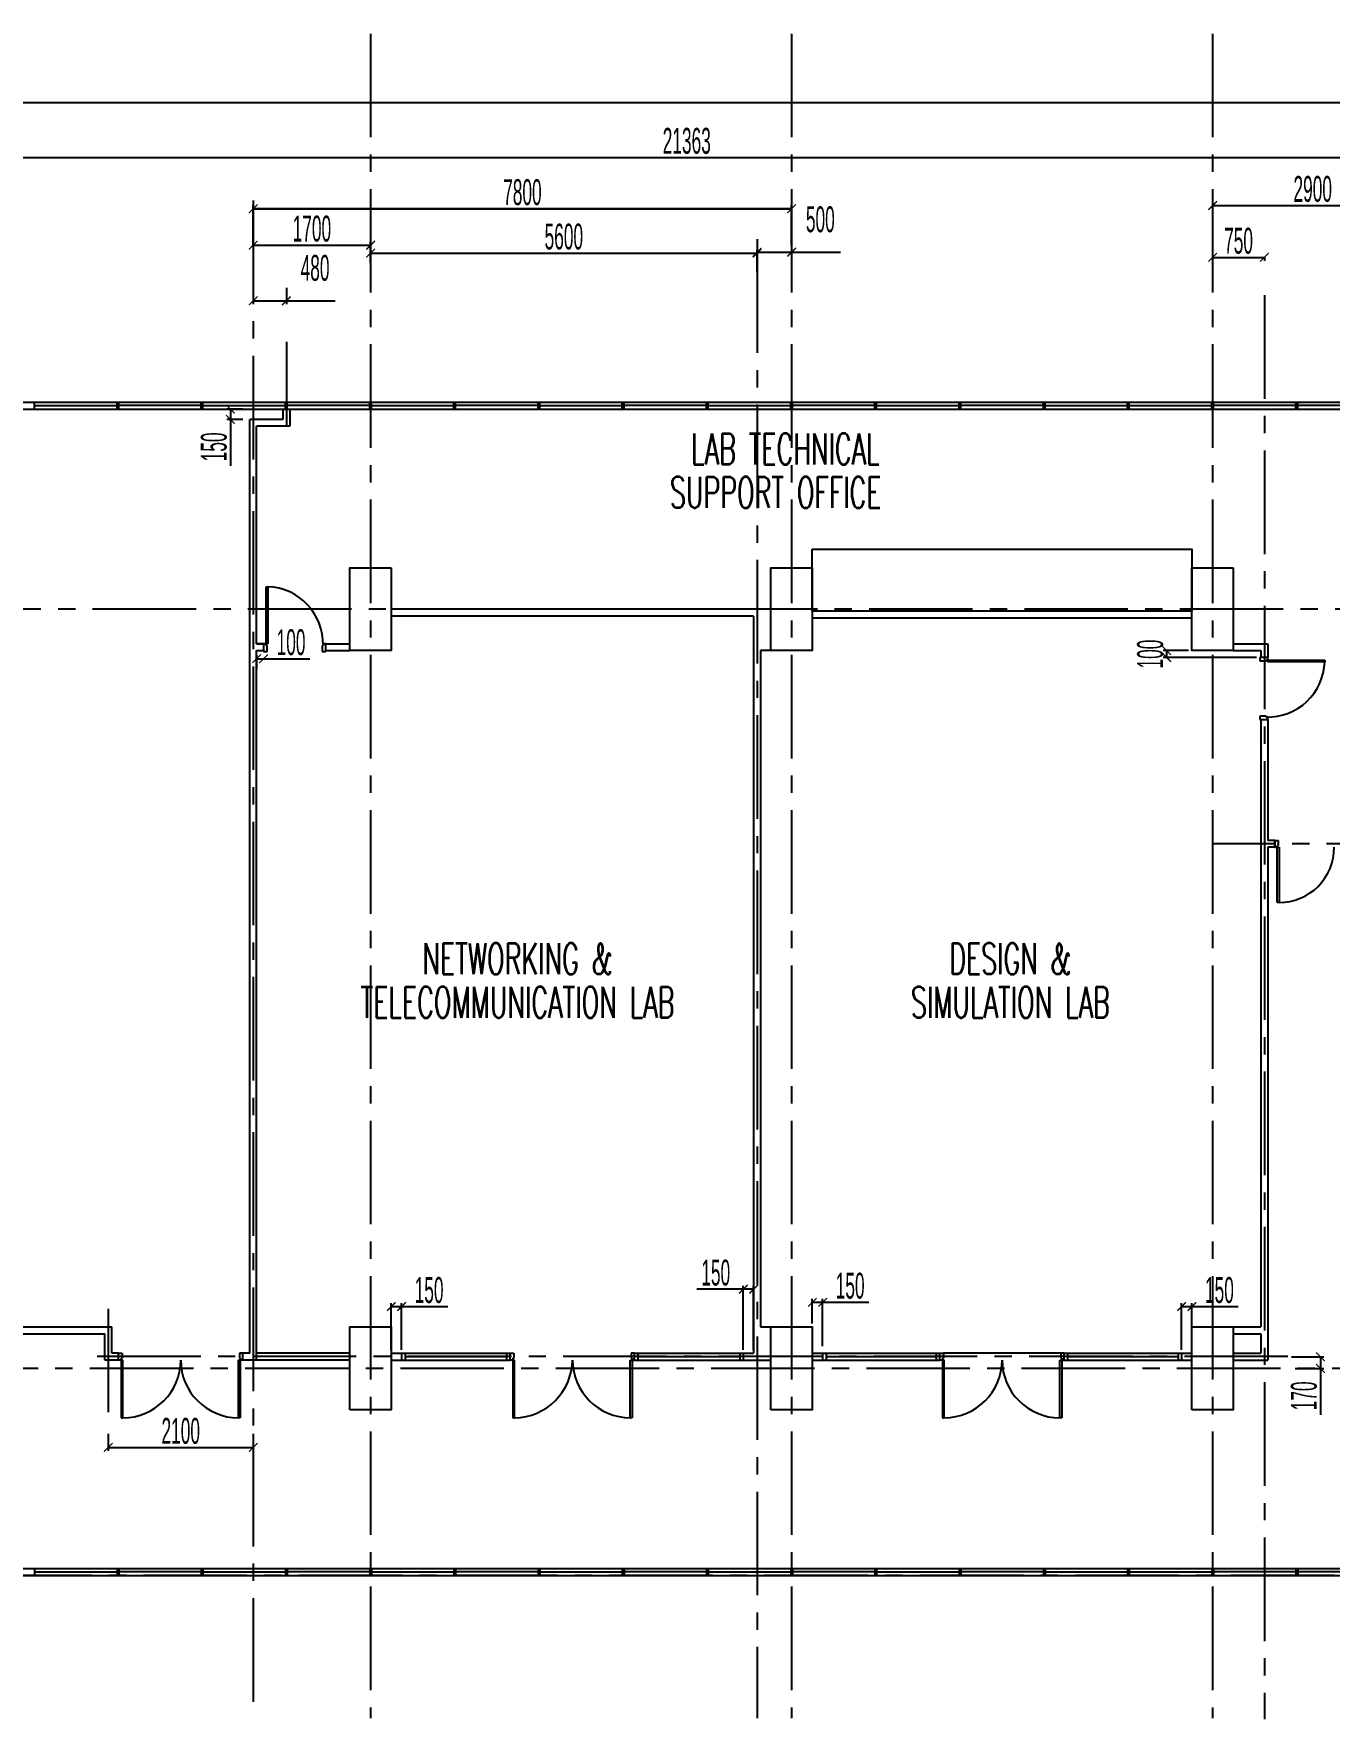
# Model space of a CAD drawing. Extents: x 41709 to 134796, y -159479 to -132526.
# Drawn here: x 104707 to 123477, y -156948 to -132526 of the extents above; entities that cross this region are included whole.
import ezdxf
from ezdxf.enums import TextEntityAlignment as Align

# ---------------------------------------------------------------- set-up
doc = ezdxf.new("R2010")
doc.units = 0
doc.header["$LTSCALE"] = 1000
doc.header["$MEASUREMENT"] = 0
doc.header["$PDMODE"] = 34
doc.header["$PDSIZE"] = -5
doc.linetypes.add('CENTER2', pattern=[1.125, 0.75, -0.125, 0.125, -0.125])
doc.linetypes.add('PHANTOM', pattern=[2.5, 1.25, -0.25, 0.25, -0.25, 0.25, -0.25])
doc.layers.get('DEFPOINTS').update_dxf_attribs({"linetype": 'CONTINUOUS'})
for name, color, linetype in [('DIM', 9, 'CONTINUOUS'), ('DIM3', 9, 'CONTINUOUS'), ('EX-WALL', 7, 'CONTINUOUS'), ('EX-WIN', 9, 'CONTINUOUS'), ('GRIDLINE', 8, 'PHANTOM'), ('LABEL', 4, 'CONTINUOUS'), ('NEUWALL', 3, 'CONTINUOUS'), ('NEWFURN', 2, 'CONTINUOUS')]:
    doc.layers.add(name, color=color, linetype=linetype)
doc.styles.add('R100', font='ic-romns.shx', dxfattribs={"width": 0.5, "height": 375})
doc.styles.add('ROMANS', font='SIMPLEX.shx')
doc.dimstyles.new('R100', dxfattribs={"dimtxt": 375, "dimasz": 125, "dimexe": 50, "dimexo": 50, "dimgap": 50, "dimtad": 1, "dimdec": 0, "dimzin": 0, "dimdsep": 46, "dimtxsty": 'R100', "dimblk": 'ARCHTICK', "dimcen": 0.09, "dimclrd": 8, "dimclre": 8, "dimclrt": 2, "dimadec": 0, "dimazin": 0, "dimtfac": 0.57971, "dimtdec": 0, "dimtofl": 0, "dimtmove": 0, "dimatfit": 3, "dimldrblk": 'ARCHTICK', "dimfxl": 0, "dimtolj": 1, "dimtzin": 0, "dimarcsym": 0})

# ---------------------------------------------------------------- blocks, each defined once
blk = doc.blocks.new('_ArchTick')
at = {"layer": 'NEUWALL', "color": 0, "const_width": 0.15}
blk.add_lwpolyline([(-0.5, -0.5), (0.5, 0.5)], dxfattribs=at)
blk = doc.blocks.new('*D80')
at = {"layer": 'DEFPOINTS', "color": 0}
for p in [(124787, -133521), (51687, -134770), (124787, -134796)]:
    blk.add_point(p, dxfattribs=at)
at = {"layer": 'DIM', "color": 8, "lineweight": -2}
for p, q in [((51687, -134720), (51687, -133471)), ((51687, -133521), (124787, -133521)), ((124787, -134746), (124787, -133471))]:
    blk.add_line(p, q, dxfattribs=at)
at = {"layer": 'DIM', "color": 8, "lineweight": -2, "xscale": 125, "yscale": 125, "zscale": 125, "rotation": 180}
blk.add_blockref('_ArchTick', (51687, -133521), dxfattribs=at)
at = {"layer": 'DIM', "color": 8, "lineweight": -2, "xscale": 125, "yscale": 125, "zscale": 125}
blk.add_blockref('_ArchTick', (124787, -133521), dxfattribs=at)
at = {"layer": 'DIM', "color": 2, "insert": (88237, -133284), "char_height": 375, "attachment_point": 5, "style": 'R100'}
blk.add_mtext('\\A1;73100', dxfattribs=at)
blk = doc.blocks.new('*D126')
at = {"layer": 'DEFPOINTS', "color": 0}
for p in [(110037, -150968), (109887, -151643), (110037, -151643)]:
    blk.add_point(p, dxfattribs=at)
at = {"layer": 'DIM3', "color": 8, "lineweight": -2}
for p, q in [((109887, -151593), (109887, -150918)), ((110037, -151593), (110037, -150918)), ((109887, -150968), (110037, -150968)), ((110037, -150968), (110708, -150968))]:
    blk.add_line(p, q, dxfattribs=at)
at = {"layer": 'DIM3', "color": 8, "lineweight": -2, "xscale": 125, "yscale": 125, "zscale": 125, "rotation": 180}
blk.add_blockref('_ArchTick', (109887, -150968), dxfattribs=at)
at = {"layer": 'DIM3', "color": 8, "lineweight": -2, "xscale": 125, "yscale": 125, "zscale": 125}
blk.add_blockref('_ArchTick', (110037, -150968), dxfattribs=at)
at = {"layer": 'DIM3', "color": 2, "insert": (110435, -150731), "char_height": 375, "attachment_point": 5, "style": 'R100'}
blk.add_mtext('\\A1;150', dxfattribs=at)
blk = doc.blocks.new('*D129')
at = {"layer": 'DEFPOINTS', "color": 0}
for p in [(107887, -135062), (107887, -135641), (115687, -135641)]:
    blk.add_point(p, dxfattribs=at)
at = {"layer": 'DIM', "color": 8, "lineweight": -2}
for p, q in [((107887, -135591), (107887, -135012)), ((115687, -135591), (115687, -135012)), ((115687, -135062), (107887, -135062))]:
    blk.add_line(p, q, dxfattribs=at)
at = {"layer": 'DIM', "color": 8, "lineweight": -2, "xscale": 125, "yscale": 125, "zscale": 125, "rotation": 180}
blk.add_blockref('_ArchTick', (107887, -135062), dxfattribs=at)
at = {"layer": 'DIM', "color": 8, "lineweight": -2, "xscale": 125, "yscale": 125, "zscale": 125}
blk.add_blockref('_ArchTick', (115687, -135062), dxfattribs=at)
at = {"layer": 'DIM', "color": 2, "insert": (111787, -134824), "char_height": 375, "attachment_point": 5, "style": 'R100'}
blk.add_mtext('\\A1;7800', dxfattribs=at)
blk = doc.blocks.new('*D132')
at = {"layer": 'DEFPOINTS', "color": 0}
for p in [(115187, -135705), (109587, -135898), (115187, -136030)]:
    blk.add_point(p, dxfattribs=at)
at = {"layer": 'DIM', "color": 8, "lineweight": -2}
for p, q in [((109587, -135848), (109587, -135655)), ((109587, -135705), (115187, -135705)), ((115187, -135980), (115187, -135655))]:
    blk.add_line(p, q, dxfattribs=at)
at = {"layer": 'DIM', "color": 8, "lineweight": -2, "xscale": 125, "yscale": 125, "zscale": 125, "rotation": 180}
blk.add_blockref('_ArchTick', (109587, -135705), dxfattribs=at)
at = {"layer": 'DIM', "color": 8, "lineweight": -2, "xscale": 125, "yscale": 125, "zscale": 125}
blk.add_blockref('_ArchTick', (115187, -135705), dxfattribs=at)
at = {"layer": 'DIM', "color": 2, "insert": (112387, -135467), "char_height": 375, "attachment_point": 5, "style": 'R100'}
blk.add_mtext('\\A1;5600', dxfattribs=at)
blk = doc.blocks.new('*D127')
at = {"layer": 'DEFPOINTS', "color": 0}
for p in [(115137, -150716), (114987, -151643), (115137, -151643)]:
    blk.add_point(p, dxfattribs=at)
at = {"layer": 'DIM3', "color": 8, "lineweight": -2}
for p, q in [((114987, -151593), (114987, -150666)), ((115137, -151593), (115137, -150666)), ((114987, -150716), (114315, -150716)), ((115137, -150716), (114987, -150716))]:
    blk.add_line(p, q, dxfattribs=at)
at = {"layer": 'DIM3', "color": 8, "lineweight": -2, "xscale": 125, "yscale": 125, "zscale": 125, "rotation": 180}
blk.add_blockref('_ArchTick', (114987, -150716), dxfattribs=at)
at = {"layer": 'DIM3', "color": 8, "lineweight": -2, "xscale": 125, "yscale": 125, "zscale": 125}
blk.add_blockref('_ArchTick', (115137, -150716), dxfattribs=at)
at = {"layer": 'DIM3', "color": 2, "insert": (114588, -150478), "char_height": 375, "attachment_point": 5, "style": 'R100'}
blk.add_mtext('\\A1;150', dxfattribs=at)
blk = doc.blocks.new('*D135')
at = {"layer": 'DEFPOINTS', "color": 0}
for p in [(121487, -150968), (121337, -151643), (121487, -151643)]:
    blk.add_point(p, dxfattribs=at)
at = {"layer": 'DIM3', "color": 8, "lineweight": -2}
for p, q in [((121337, -151593), (121337, -150918)), ((121487, -151593), (121487, -150918)), ((121337, -150968), (121487, -150968)), ((121487, -150968), (122158, -150968))]:
    blk.add_line(p, q, dxfattribs=at)
at = {"layer": 'DIM3', "color": 8, "lineweight": -2, "xscale": 125, "yscale": 125, "zscale": 125, "rotation": 180}
blk.add_blockref('_ArchTick', (121337, -150968), dxfattribs=at)
at = {"layer": 'DIM3', "color": 8, "lineweight": -2, "xscale": 125, "yscale": 125, "zscale": 125}
blk.add_blockref('_ArchTick', (121487, -150968), dxfattribs=at)
at = {"layer": 'DIM3', "color": 2, "insert": (121885, -150731), "char_height": 375, "attachment_point": 5, "style": 'R100'}
blk.add_mtext('\\A1;150', dxfattribs=at)
blk = doc.blocks.new('*D164')
at = {"layer": 'DEFPOINTS', "color": 0}
for p in [(105787, -152760), (107887, -152760), (107887, -153009)]:
    blk.add_point(p, dxfattribs=at)
at = {"layer": 'NEUWALL', "color": 8, "lineweight": -2}
for p, q in [((105787, -152810), (105787, -153059)), ((107887, -152810), (107887, -153059)), ((105787, -153009), (107887, -153009))]:
    blk.add_line(p, q, dxfattribs=at)
at = {"layer": 'NEUWALL', "color": 8, "lineweight": -2, "xscale": 125, "yscale": 125, "zscale": 125, "rotation": 180}
blk.add_blockref('_ArchTick', (105787, -153009), dxfattribs=at)
at = {"layer": 'NEUWALL', "color": 8, "lineweight": -2, "xscale": 125, "yscale": 125, "zscale": 125}
blk.add_blockref('_ArchTick', (107887, -153009), dxfattribs=at)
at = {"layer": 'NEUWALL', "color": 7, "insert": (106837, -152771), "char_height": 375, "attachment_point": 5, "style": 'R100'}
blk.add_mtext('\\A1;2100', dxfattribs=at)
blk = doc.blocks.new('*D165')
at = {"layer": 'DEFPOINTS', "color": 0}
for p in [(122878, -151694), (122931, -151864), (123348, -151864)]:
    blk.add_point(p, dxfattribs=at)
at = {"layer": 'NEUWALL', "color": 8, "lineweight": -2}
for p, q in [((122928, -151694), (123398, -151694)), ((122981, -151864), (123398, -151864)), ((123348, -151694), (123348, -151864)), ((123348, -151864), (123348, -152535))]:
    blk.add_line(p, q, dxfattribs=at)
at = {"layer": 'NEUWALL', "color": 8, "lineweight": -2, "xscale": 125, "yscale": 125, "zscale": 125}
for p, rotation in [((123348, -151694), 90), ((123348, -151864), 270)]:
    blk.add_blockref('_ArchTick', p, dxfattribs=dict(at, rotation=rotation))
at = {"layer": 'NEUWALL', "color": 7, "insert": (123110, -152262), "char_height": 375, "attachment_point": 5, "rotation": 90, "style": 'R100'}
blk.add_mtext('\\A1;170', dxfattribs=at)
blk = doc.blocks.new('*D166')
at = {"layer": 'DEFPOINTS', "color": 0}
for p in [(121487, -150968), (121487, -150968), (121337, -151593)]:
    blk.add_point(p, dxfattribs=at)
at = {"layer": 'NEUWALL', "color": 8, "lineweight": -2}
for p, q in [((121337, -151543), (121337, -150918)), ((121337, -150968), (121487, -150968)), ((121487, -150968), (122158, -150968))]:
    blk.add_line(p, q, dxfattribs=at)
at = {"layer": 'NEUWALL', "color": 8, "lineweight": -2, "xscale": 125, "yscale": 125, "zscale": 125, "rotation": 180}
blk.add_blockref('_ArchTick', (121337, -150968), dxfattribs=at)
at = {"layer": 'NEUWALL', "color": 8, "lineweight": -2, "xscale": 125, "yscale": 125, "zscale": 125}
blk.add_blockref('_ArchTick', (121487, -150968), dxfattribs=at)
at = {"layer": 'NEUWALL', "color": 7, "insert": (121885, -150731), "char_height": 375, "attachment_point": 5, "style": 'R100'}
blk.add_mtext('\\A1;150', dxfattribs=at)
blk = doc.blocks.new('*D167')
at = {"layer": 'DEFPOINTS', "color": 0}
for p in [(116137, -150906), (115987, -151264), (116137, -151593)]:
    blk.add_point(p, dxfattribs=at)
at = {"layer": 'NEUWALL', "color": 8, "lineweight": -2}
for p, q in [((115987, -151214), (115987, -150856)), ((115987, -150906), (116137, -150906)), ((116137, -151543), (116137, -150856)), ((116137, -150906), (116808, -150906))]:
    blk.add_line(p, q, dxfattribs=at)
at = {"layer": 'NEUWALL', "color": 8, "lineweight": -2, "xscale": 125, "yscale": 125, "zscale": 125, "rotation": 180}
blk.add_blockref('_ArchTick', (115987, -150906), dxfattribs=at)
at = {"layer": 'NEUWALL', "color": 8, "lineweight": -2, "xscale": 125, "yscale": 125, "zscale": 125}
blk.add_blockref('_ArchTick', (116137, -150906), dxfattribs=at)
at = {"layer": 'NEUWALL', "color": 7, "insert": (116535, -150668), "char_height": 375, "attachment_point": 5, "style": 'R100'}
blk.add_mtext('\\A1;150', dxfattribs=at)
blk = doc.blocks.new('*D168')
at = {"layer": 'DEFPOINTS', "color": 0}
for p in [(114987, -150716), (114987, -150716), (115137, -150716)]:
    blk.add_point(p, dxfattribs=at)
at = {"layer": 'NEUWALL', "color": 8, "lineweight": -2}
for p, q in [((114987, -150716), (114315, -150716)), ((115137, -150716), (114987, -150716))]:
    blk.add_line(p, q, dxfattribs=at)
at = {"layer": 'NEUWALL', "color": 8, "lineweight": -2, "xscale": 125, "yscale": 125, "zscale": 125, "rotation": 180}
blk.add_blockref('_ArchTick', (114987, -150716), dxfattribs=at)
at = {"layer": 'NEUWALL', "color": 8, "lineweight": -2, "xscale": 125, "yscale": 125, "zscale": 125}
blk.add_blockref('_ArchTick', (115137, -150716), dxfattribs=at)
at = {"layer": 'NEUWALL', "color": 7, "insert": (114588, -150478), "char_height": 375, "attachment_point": 5, "style": 'R100'}
blk.add_mtext('\\A1;150', dxfattribs=at)
blk = doc.blocks.new('*D169')
at = {"layer": 'DEFPOINTS', "color": 0}
for p in [(109887, -150968), (110037, -150968), (110037, -150968)]:
    blk.add_point(p, dxfattribs=at)
at = {"layer": 'NEUWALL', "color": 8, "lineweight": -2}
for p, q in [((109887, -150968), (110037, -150968)), ((110037, -150968), (110708, -150968))]:
    blk.add_line(p, q, dxfattribs=at)
at = {"layer": 'NEUWALL', "color": 8, "lineweight": -2, "xscale": 125, "yscale": 125, "zscale": 125, "rotation": 180}
blk.add_blockref('_ArchTick', (109887, -150968), dxfattribs=at)
at = {"layer": 'NEUWALL', "color": 8, "lineweight": -2, "xscale": 125, "yscale": 125, "zscale": 125}
blk.add_blockref('_ArchTick', (110037, -150968), dxfattribs=at)
at = {"layer": 'NEUWALL', "color": 7, "insert": (110435, -150731), "char_height": 375, "attachment_point": 5, "style": 'R100'}
blk.add_mtext('\\A1;150', dxfattribs=at)
blk = doc.blocks.new('*D175')
at = {"layer": 'DEFPOINTS', "color": 0}
for p in [(121120, -141564), (121487, -141464), (122472, -141564)]:
    blk.add_point(p, dxfattribs=at)
at = {"layer": 'NEUWALL', "color": 8, "lineweight": -2}
for p, q in [((121437, -141464), (121070, -141464)), ((122422, -141564), (121070, -141564)), ((121120, -141464), (121120, -141564))]:
    blk.add_line(p, q, dxfattribs=at)
at = {"layer": 'NEUWALL', "color": 8, "lineweight": -2, "xscale": 125, "yscale": 125, "zscale": 125}
for p, rotation in [((121120, -141464), 90), ((121120, -141564), 270)]:
    blk.add_blockref('_ArchTick', p, dxfattribs=dict(at, rotation=rotation))
at = {"layer": 'NEUWALL', "color": 7, "insert": (120883, -141514), "char_height": 375, "attachment_point": 5, "rotation": 90, "style": 'R100'}
blk.add_mtext('\\A1;100', dxfattribs=at)
blk = doc.blocks.new('*D192')
at = {"layer": 'DEFPOINTS', "color": 0}
for p in [(107887, -136159), (108367, -136159), (108367, -136396)]:
    blk.add_point(p, dxfattribs=at)
at = {"layer": 'NEUWALL', "color": 8, "lineweight": -2}
for p, q in [((107887, -136209), (107887, -136446)), ((108367, -136209), (108367, -136446)), ((107887, -136396), (108367, -136396)), ((108367, -136396), (109074, -136396))]:
    blk.add_line(p, q, dxfattribs=at)
at = {"layer": 'NEUWALL', "color": 8, "lineweight": -2, "xscale": 125, "yscale": 125, "zscale": 125, "rotation": 180}
blk.add_blockref('_ArchTick', (107887, -136396), dxfattribs=at)
at = {"layer": 'NEUWALL', "color": 8, "lineweight": -2, "xscale": 125, "yscale": 125, "zscale": 125}
blk.add_blockref('_ArchTick', (108367, -136396), dxfattribs=at)
at = {"layer": 'NEUWALL', "color": 7, "insert": (108783, -135921), "char_height": 375, "attachment_point": 5, "style": 'R100'}
blk.add_mtext('\\A1;480', dxfattribs=at)
blk = doc.blocks.new('*D193')
at = {"layer": 'DEFPOINTS', "color": 0}
for p in [(107887, -135591), (109587, -135590), (109587, -135705)]:
    blk.add_point(p, dxfattribs=at)
at = {"layer": 'NEUWALL', "color": 8, "lineweight": -2}
for p, q in [((107887, -135541), (107887, -135540)), ((109587, -135655), (109587, -135540)), ((107887, -135590), (109587, -135590))]:
    blk.add_line(p, q, dxfattribs=at)
at = {"layer": 'NEUWALL', "color": 8, "lineweight": -2, "xscale": 125, "yscale": 125, "zscale": 125, "rotation": 180}
blk.add_blockref('_ArchTick', (107887, -135590), dxfattribs=at)
at = {"layer": 'NEUWALL', "color": 8, "lineweight": -2, "xscale": 125, "yscale": 125, "zscale": 125}
blk.add_blockref('_ArchTick', (109587, -135590), dxfattribs=at)
at = {"layer": 'NEUWALL', "color": 7, "insert": (108737, -135352), "char_height": 375, "attachment_point": 5, "style": 'R100'}
blk.add_mtext('\\A1;1700', dxfattribs=at)
blk = doc.blocks.new('*D194')
at = {"layer": 'DEFPOINTS', "color": 0}
for p in [(107787, -137964), (107556, -138114), (107787, -138114)]:
    blk.add_point(p, dxfattribs=at)
at = {"layer": 'NEUWALL', "color": 8, "lineweight": -2}
for p, q in [((107737, -137964), (107506, -137964)), ((107556, -137964), (107556, -138114)), ((107737, -138114), (107506, -138114)), ((107556, -138114), (107556, -138785))]:
    blk.add_line(p, q, dxfattribs=at)
at = {"layer": 'NEUWALL', "color": 8, "lineweight": -2, "xscale": 125, "yscale": 125, "zscale": 125}
for p, rotation in [((107556, -137964), 90), ((107556, -138114), 270)]:
    blk.add_blockref('_ArchTick', p, dxfattribs=dict(at, rotation=rotation))
at = {"layer": 'NEUWALL', "color": 7, "insert": (107318, -138512), "char_height": 375, "attachment_point": 5, "rotation": 90, "style": 'R100'}
blk.add_mtext('\\A1;150', dxfattribs=at)
blk = doc.blocks.new('*D195')
at = {"layer": 'DEFPOINTS', "color": 0}
for p in [(108037, -141581), (108037, -141581), (107937, -141782)]:
    blk.add_point(p, dxfattribs=at)
at = {"layer": 'NEUWALL', "color": 8, "lineweight": -2}
for p, q in [((107937, -141732), (107937, -141531)), ((107937, -141581), (108037, -141581)), ((108037, -141581), (108708, -141581))]:
    blk.add_line(p, q, dxfattribs=at)
at = {"layer": 'NEUWALL', "color": 8, "lineweight": -2, "xscale": 125, "yscale": 125, "zscale": 125, "rotation": 180}
blk.add_blockref('_ArchTick', (107937, -141581), dxfattribs=at)
at = {"layer": 'NEUWALL', "color": 8, "lineweight": -2, "xscale": 125, "yscale": 125, "zscale": 125}
blk.add_blockref('_ArchTick', (108037, -141581), dxfattribs=at)
at = {"layer": 'NEUWALL', "color": 7, "insert": (108435, -141344), "char_height": 375, "attachment_point": 5, "style": 'R100'}
blk.add_mtext('\\A1;100', dxfattribs=at)
blk = doc.blocks.new('*D196')
at = {"layer": 'DEFPOINTS', "color": 0}
for p in [(109587, -135705), (115187, -135705), (115187, -135705)]:
    blk.add_point(p, dxfattribs=at)
at = {"layer": 'NEUWALL', "color": 8, "lineweight": -2}
blk.add_line((109587, -135705), (115187, -135705), dxfattribs=at)
at = {"layer": 'NEUWALL', "color": 8, "lineweight": -2, "xscale": 125, "yscale": 125, "zscale": 125, "rotation": 180}
blk.add_blockref('_ArchTick', (109587, -135705), dxfattribs=at)
at = {"layer": 'NEUWALL', "color": 8, "lineweight": -2, "xscale": 125, "yscale": 125, "zscale": 125}
blk.add_blockref('_ArchTick', (115187, -135705), dxfattribs=at)
at = {"layer": 'NEUWALL', "color": 7, "insert": (112387, -135467), "char_height": 375, "attachment_point": 5, "style": 'R100'}
blk.add_mtext('\\A1;5600', dxfattribs=at)
blk = doc.blocks.new('*D197')
at = {"layer": 'DEFPOINTS', "color": 0}
for p in [(107887, -135062), (115687, -135062), (115687, -135062)]:
    blk.add_point(p, dxfattribs=at)
at = {"layer": 'NEUWALL', "color": 8, "lineweight": -2}
blk.add_line((107887, -135062), (115687, -135062), dxfattribs=at)
at = {"layer": 'NEUWALL', "color": 8, "lineweight": -2, "xscale": 125, "yscale": 125, "zscale": 125, "rotation": 180}
blk.add_blockref('_ArchTick', (107887, -135062), dxfattribs=at)
at = {"layer": 'NEUWALL', "color": 8, "lineweight": -2, "xscale": 125, "yscale": 125, "zscale": 125}
blk.add_blockref('_ArchTick', (115687, -135062), dxfattribs=at)
at = {"layer": 'NEUWALL', "color": 7, "insert": (111787, -134824), "char_height": 375, "attachment_point": 5, "style": 'R100'}
blk.add_mtext('\\A1;7800', dxfattribs=at)
blk = doc.blocks.new('*D198')
at = {"layer": 'DEFPOINTS', "color": 0}
for p in [(115187, -135455), (115687, -135455), (115687, -135692)]:
    blk.add_point(p, dxfattribs=at)
at = {"layer": 'NEUWALL', "color": 8, "lineweight": -2}
for p, q in [((115187, -135505), (115187, -135742)), ((115687, -135505), (115687, -135742)), ((115187, -135692), (115687, -135692)), ((115687, -135692), (116394, -135692))]:
    blk.add_line(p, q, dxfattribs=at)
at = {"layer": 'NEUWALL', "color": 8, "lineweight": -2, "xscale": 125, "yscale": 125, "zscale": 125, "rotation": 180}
blk.add_blockref('_ArchTick', (115187, -135692), dxfattribs=at)
at = {"layer": 'NEUWALL', "color": 8, "lineweight": -2, "xscale": 125, "yscale": 125, "zscale": 125}
blk.add_blockref('_ArchTick', (115687, -135692), dxfattribs=at)
at = {"layer": 'NEUWALL', "color": 7, "insert": (116103, -135217), "char_height": 375, "attachment_point": 5, "style": 'R100'}
blk.add_mtext('\\A1;500', dxfattribs=at)
blk = doc.blocks.new('*D199')
at = {"layer": 'DEFPOINTS', "color": 0}
for p in [(121787, -135479), (122537, -135716), (122537, -135766)]:
    blk.add_point(p, dxfattribs=at)
at = {"layer": 'NEUWALL', "color": 8, "lineweight": -2}
for p, q in [((121787, -135529), (121787, -135816)), ((121787, -135766), (122537, -135766)), ((122537, -135766), (122537, -135816))]:
    blk.add_line(p, q, dxfattribs=at)
at = {"layer": 'NEUWALL', "color": 8, "lineweight": -2, "xscale": 125, "yscale": 125, "zscale": 125, "rotation": 180}
blk.add_blockref('_ArchTick', (121787, -135766), dxfattribs=at)
at = {"layer": 'NEUWALL', "color": 8, "lineweight": -2, "xscale": 125, "yscale": 125, "zscale": 125}
blk.add_blockref('_ArchTick', (122537, -135766), dxfattribs=at)
at = {"layer": 'NEUWALL', "color": 7, "insert": (122162, -135528), "char_height": 375, "attachment_point": 5, "style": 'R100'}
blk.add_mtext('\\A1;750', dxfattribs=at)
blk = doc.blocks.new('*D200')
at = {"layer": 'DEFPOINTS', "color": 0}
for p in [(121787, -135015), (124687, -135015), (124687, -135015)]:
    blk.add_point(p, dxfattribs=at)
at = {"layer": 'NEUWALL', "color": 8, "lineweight": -2}
blk.add_line((121787, -135015), (124687, -135015), dxfattribs=at)
at = {"layer": 'NEUWALL', "color": 8, "lineweight": -2, "xscale": 125, "yscale": 125, "zscale": 125, "rotation": 180}
blk.add_blockref('_ArchTick', (121787, -135015), dxfattribs=at)
at = {"layer": 'NEUWALL', "color": 8, "lineweight": -2, "xscale": 125, "yscale": 125, "zscale": 125}
blk.add_blockref('_ArchTick', (124687, -135015), dxfattribs=at)
at = {"layer": 'NEUWALL', "color": 7, "insert": (123237, -134777), "char_height": 375, "attachment_point": 5, "style": 'R100'}
blk.add_mtext('\\A1;2900', dxfattribs=at)
blk = doc.blocks.new('*D201')
at = {"layer": 'DEFPOINTS', "color": 0}
for p in [(103487, -134318), (124849, -134255), (124849, -134318)]:
    blk.add_point(p, dxfattribs=at)
at = {"layer": 'NEUWALL', "color": 8, "lineweight": -2}
for p, q in [((103487, -134318), (124849, -134318)), ((124849, -134305), (124849, -134368))]:
    blk.add_line(p, q, dxfattribs=at)
at = {"layer": 'NEUWALL', "color": 8, "lineweight": -2, "xscale": 125, "yscale": 125, "zscale": 125, "rotation": 180}
blk.add_blockref('_ArchTick', (103487, -134318), dxfattribs=at)
at = {"layer": 'NEUWALL', "color": 8, "lineweight": -2, "xscale": 125, "yscale": 125, "zscale": 125}
blk.add_blockref('_ArchTick', (124849, -134318), dxfattribs=at)
at = {"layer": 'NEUWALL', "color": 7, "insert": (114168, -134080), "char_height": 375, "attachment_point": 5, "style": 'R100'}
blk.add_mtext('\\A1;21363', dxfattribs=at)
blk = doc.blocks.new('*D202')
at = {"layer": 'DEFPOINTS', "color": 0}
for p in [(51687, -133471), (124787, -133459), (124787, -133521)]:
    blk.add_point(p, dxfattribs=at)
at = {"layer": 'NEUWALL', "color": 8, "lineweight": -2}
for p, q in [((51687, -133521), (51687, -133571)), ((51687, -133521), (124787, -133521)), ((124787, -133509), (124787, -133571))]:
    blk.add_line(p, q, dxfattribs=at)
at = {"layer": 'NEUWALL', "color": 8, "lineweight": -2, "xscale": 125, "yscale": 125, "zscale": 125, "rotation": 180}
blk.add_blockref('_ArchTick', (51687, -133521), dxfattribs=at)
at = {"layer": 'NEUWALL', "color": 8, "lineweight": -2, "xscale": 125, "yscale": 125, "zscale": 125}
blk.add_blockref('_ArchTick', (124787, -133521), dxfattribs=at)
at = {"layer": 'NEUWALL', "color": 7, "insert": (88237, -133284), "char_height": 375, "attachment_point": 5, "style": 'R100'}
blk.add_mtext('\\A1;73100', dxfattribs=at)

msp = doc.modelspace()

# ---------------------------------------------------------------- linework, layer by layer
at = {"layer": 'DIM3', "color": 7}
msp.add_line((119586.7, -151642.6), (117886.7, -151642.6), dxfattribs=at)
at = {"layer": 'EX-WALL', "color": 7}
for points in [[(109886.7, -140263.6), (109886.7, -141463.6), (109286.7, -141463.6), (109286.7, -140263.6)], [(115986.7, -140263.6), (115986.7, -141463.6), (115386.7, -141463.6), (115386.7, -140263.6)], [(122086.7, -140263.6), (122086.7, -141463.6), (121486.7, -141463.6), (121486.7, -140263.6)], [(109286.7, -152463.6), (109286.7, -151263.6), (109886.7, -151263.6), (109886.7, -152463.6)], [(115386.7, -152463.6), (115386.7, -151263.6), (115986.7, -151263.6), (115986.7, -152463.6)], [(121486.7, -152463.6), (121486.7, -151263.6), (122086.7, -151263.6), (122086.7, -152463.6)]]:
    msp.add_lwpolyline(points, close=True, dxfattribs=at)
at = {"layer": 'EX-WIN', "color": 7}
for p, q in [((51686.7, -137863.6), (124786.7, -137863.6)), ((51786.7, -137963.6), (124686.7, -137963.6)), ((104719.2, -137963.6), (104719.2, -137863.6)), ((104719.2, -137913.6), (105914.2, -137913.6)), ((105914.2, -137963.6), (105914.2, -137863.6)), ((105939.2, -137963.6), (105939.2, -137863.6)), ((107134.2, -137913.6), (105939.2, -137913.6)), ((107134.2, -137963.6), (107134.2, -137863.6)), ((107159.2, -137963.6), (107159.2, -137863.6)), ((107159.2, -137913.6), (108354.2, -137913.6)), ((108354.2, -137963.6), (108354.2, -137863.6)), ((108379.2, -137963.6), (108379.2, -137863.6)), ((109574.2, -137913.6), (108379.2, -137913.6)), ((109574.2, -137963.6), (109574.2, -137863.6)), ((109599.2, -137963.6), (109599.2, -137863.6)), ((109599.2, -137913.6), (110794.2, -137913.6)), ((110794.2, -137963.6), (110794.2, -137863.6)), ((110819.2, -137963.6), (110819.2, -137863.6)), ((112014.2, -137913.6), (110819.2, -137913.6)), ((112014.2, -137963.6), (112014.2, -137863.6)), ((112039.2, -137963.6), (112039.2, -137863.6)), ((112039.2, -137913.6), (113234.2, -137913.6)), ((113234.2, -137963.6), (113234.2, -137863.6)), ((113259.2, -137963.6), (113259.2, -137863.6)), ((114454.2, -137913.6), (113259.2, -137913.6)), ((114454.2, -137963.6), (114454.2, -137863.6)), ((114479.2, -137963.6), (114479.2, -137863.6)), ((114479.2, -137913.6), (115674.2, -137913.6)), ((115674.2, -137963.6), (115674.2, -137863.6)), ((115699.2, -137963.6), (115699.2, -137863.6)), ((116894.2, -137913.6), (115699.2, -137913.6)), ((116894.2, -137963.6), (116894.2, -137863.6)), ((116919.2, -137963.6), (116919.2, -137863.6)), ((116919.2, -137913.6), (118114.2, -137913.6)), ((118114.2, -137963.6), (118114.2, -137863.6)), ((118139.2, -137963.6), (118139.2, -137863.6)), ((119334.2, -137913.6), (118139.2, -137913.6)), ((119334.2, -137963.6), (119334.2, -137863.6)), ((119359.2, -137963.6), (119359.2, -137863.6)), ((119359.2, -137913.6), (120554.2, -137913.6)), ((120554.2, -137963.6), (120554.2, -137863.6)), ((120579.2, -137963.6), (120579.2, -137863.6)), ((120579.2, -137913.6), (121774.2, -137913.6)), ((121774.2, -137963.6), (121774.2, -137863.6)), ((121799.2, -137963.6), (121799.2, -137863.6)), ((122994.2, -137913.6), (121799.2, -137913.6)), ((122994.2, -137963.6), (122994.2, -137863.6)), ((123019.2, -137963.6), (123019.2, -137863.6)), ((124214.2, -137913.6), (123019.2, -137913.6)), ((51786.7, -154763.6), (124686.7, -154763.6)), ((104719.2, -154763.6), (104719.2, -154863.6)), ((104719.2, -154813.6), (105914.2, -154813.6)), ((105914.2, -154763.6), (105914.2, -154863.6)), ((105939.2, -154763.6), (105939.2, -154863.6)), ((107134.2, -154813.6), (105939.2, -154813.6)), ((107134.2, -154763.6), (107134.2, -154863.6)), ((107159.2, -154763.6), (107159.2, -154863.6)), ((107159.2, -154813.6), (108354.2, -154813.6)), ((108354.2, -154763.6), (108354.2, -154863.6)), ((108379.2, -154763.6), (108379.2, -154863.6)), ((109574.2, -154813.6), (108379.2, -154813.6)), ((109574.2, -154763.6), (109574.2, -154863.6)), ((109599.2, -154763.6), (109599.2, -154863.6)), ((109599.2, -154813.6), (110794.2, -154813.6)), ((110794.2, -154763.6), (110794.2, -154863.6)), ((110819.2, -154763.6), (110819.2, -154863.6)), ((112014.2, -154813.6), (110819.2, -154813.6)), ((112014.2, -154763.6), (112014.2, -154863.6)), ((112039.2, -154763.6), (112039.2, -154863.6)), ((112039.2, -154813.6), (113234.2, -154813.6)), ((113234.2, -154763.6), (113234.2, -154863.6)), ((113259.2, -154763.6), (113259.2, -154863.6)), ((114454.2, -154813.6), (113259.2, -154813.6)), ((114454.2, -154763.6), (114454.2, -154863.6)), ((114479.2, -154763.6), (114479.2, -154863.6)), ((114479.2, -154813.6), (115674.2, -154813.6)), ((115674.2, -154763.6), (115674.2, -154863.6)), ((115699.2, -154763.6), (115699.2, -154863.6)), ((116894.2, -154813.6), (115699.2, -154813.6)), ((116894.2, -154763.6), (116894.2, -154863.6)), ((116919.2, -154763.6), (116919.2, -154863.6)), ((116919.2, -154813.6), (118114.2, -154813.6)), ((118114.2, -154763.6), (118114.2, -154863.6)), ((118139.2, -154763.6), (118139.2, -154863.6)), ((119334.2, -154813.6), (118139.2, -154813.6)), ((119334.2, -154763.6), (119334.2, -154863.6)), ((119359.2, -154763.6), (119359.2, -154863.6)), ((119359.2, -154813.6), (120554.2, -154813.6)), ((120554.2, -154763.6), (120554.2, -154863.6)), ((120579.2, -154763.6), (120579.2, -154863.6)), ((120579.2, -154813.6), (121774.2, -154813.6)), ((121774.2, -154763.6), (121774.2, -154863.6)), ((121799.2, -154763.6), (121799.2, -154863.6)), ((122994.2, -154813.6), (121799.2, -154813.6)), ((122994.2, -154763.6), (122994.2, -154863.6)), ((123019.2, -154763.6), (123019.2, -154863.6)), ((124214.2, -154813.6), (123019.2, -154813.6)), ((51686.7, -154863.6), (124786.7, -154863.6))]:
    msp.add_line(p, q, dxfattribs=at)
at = {"layer": 'GRIDLINE', "color": 7, "linetype": 'CENTER2', "ltscale": 2}
for p, q in [((109586.7, -132525.9), (109586.7, -156929.9)), ((115686.7, -132525.9), (115686.7, -156929.9)), ((121786.7, -132525.9), (121786.7, -156929.9)), ((107886.7, -134942.7), (107886.7, -156929.9)), ((115186.7, -135650.4), (115186.7, -156929.9)), ((122536.7, -136314.3), (122536.7, -156947.8)), ((108366.7, -136990.2), (108366.7, -138213.6)), ((134060.2, -140863.6), (41709.3, -140863.6)), ((133938.6, -144263.6), (121786.7, -144263.6)), ((105786.7, -151000), (105786.7, -152709.8)), ((134019.8, -151863.6), (41709.3, -151863.6)), ((122877.6, -151693.6), (105522.7, -151693.6)), ((134795.5, -154863.6), (41709.3, -154863.6))]:
    msp.add_line(p, q, dxfattribs=at)
at = {"layer": 'NEUWALL', "color": 7}
for p, q in [((108316.7, -137963.6), (108316.7, -138113.6)), ((108416.7, -137963.6), (108416.7, -138213.6)), ((107836.7, -151642.6), (107836.7, -138113.6)), ((108316.7, -138113.6), (107836.7, -138113.6)), ((107936.7, -141363.6), (107936.7, -138213.6)), ((108416.7, -138213.6), (107936.7, -138213.6)), ((108073.7, -141388.6), (108073.7, -140539.1)), ((108073.7, -140539.1), (108098.7, -140539.1)), ((108098.7, -140539.1), (108098.7, -141363.6)), ((115386.7, -140863.6), (109886.7, -140863.6)), ((121486.7, -140892.9), (115986.7, -140892.9)), ((115136.7, -140963.6), (109886.7, -140963.6)), ((121486.7, -140992.9), (115986.7, -140992.9)), ((107936.7, -141363.6), (108036.7, -141363.6)), ((108098.7, -141363.6), (107936.7, -141363.6)), ((108036.7, -141363.6), (108036.7, -141478.6)), ((108086.7, -141388.6), (108073.7, -141388.6)), ((108086.7, -141478.6), (108086.7, -141388.6)), ((108899.7, -141388.6), (108886.7, -141388.6)), ((108886.7, -141388.6), (108886.7, -141478.6)), ((108899.9, -141363.6), (108899.7, -141388.6)), ((108936.7, -141363.6), (108899.9, -141363.6)), ((108936.7, -141363.6), (109286.7, -141363.6)), ((108936.7, -141478.6), (108936.7, -141363.6)), ((122586.7, -141363.6), (122586.7, -141563.6)), ((107936.7, -151742.6), (107936.7, -141463.6)), ((107936.7, -141463.6), (108036.7, -141463.6)), ((108036.7, -141478.6), (108086.7, -141478.6)), ((108886.7, -141478.6), (108936.7, -141478.6)), ((108936.7, -141463.6), (109286.7, -141463.6)), ((115386.7, -141463.6), (115236.7, -141463.6)), ((122586.7, -141563.6), (122471.7, -141563.6)), ((122471.7, -141563.6), (122471.7, -141613.6)), ((122471.7, -141613.6), (122561.7, -141613.6)), ((122486.7, -141463.6), (122486.7, -141563.6)), ((122561.7, -141613.6), (122561.7, -141600.6)), ((122561.7, -141600.6), (123411.2, -141600.6)), ((122586.7, -141625.6), (122586.7, -141563.6)), ((123411.2, -141625.6), (122586.7, -141625.6)), ((123411.2, -141600.6), (123411.2, -141625.6)), ((122561.7, -142413.6), (122471.7, -142413.6)), ((122471.7, -142413.6), (122471.7, -142463.6)), ((122471.7, -142463.6), (122586.7, -142463.6)), ((122486.7, -142463.6), (122486.7, -151263.6)), ((122561.7, -142426.6), (122561.7, -142413.6)), ((122586.7, -142426.9), (122561.7, -142426.6)), ((122586.7, -142463.6), (122586.7, -142426.9)), ((122586.7, -142463.6), (122586.7, -144213.6)), ((122686.7, -144213.6), (122586.7, -144213.6)), ((122586.7, -144313.6), (122586.7, -151742.6)), ((122686.7, -144313.6), (122586.7, -144313.6)), ((122686.7, -144213.6), (122736.7, -144213.6)), ((122686.7, -144313.6), (122686.7, -144213.6)), ((122686.7, -144213.6), (122686.7, -144313.6)), ((122723.7, -144313.6), (122686.7, -144313.6)), ((122686.7, -144313.6), (122748.7, -144313.6)), ((122736.7, -144288.6), (122723.7, -144288.6)), ((122723.7, -144288.6), (122723.7, -144313.6)), ((122723.7, -145113.6), (122723.7, -144313.6)), ((122736.7, -144213.6), (122736.7, -144288.6)), ((122748.7, -144313.6), (122748.7, -145113.6)), ((122748.7, -145113.6), (122723.7, -145113.6)), ((103786.7, -151263.6), (105836.7, -151263.6)), ((103786.7, -151363.6), (105736.7, -151363.6)), ((105736.7, -151742.6), (105736.7, -151363.6)), ((105836.7, -151642.6), (105836.7, -151263.6)), ((115236.7, -151263.6), (115386.7, -151263.6)), ((122486.7, -151363.6), (122486.7, -151642.6)), ((105936.7, -151642.6), (105836.7, -151642.6)), ((105936.7, -151642.6), (105986.7, -151642.6)), ((105936.7, -151742.6), (105936.7, -151642.6)), ((105986.7, -151642.6), (105986.7, -151693.6)), ((107736.7, -151642.6), (107686.7, -151642.6)), ((107686.7, -151642.6), (107686.7, -151717.6)), ((107836.7, -151642.6), (107736.7, -151642.6)), ((109286.7, -151642.6), (107936.7, -151642.6)), ((109886.7, -151642.6), (110036.7, -151642.6)), ((110036.7, -151642.6), (110036.7, -151742.6)), ((110036.7, -151642.6), (111611.7, -151642.6)), ((110086.7, -151642.6), (110086.7, -151742.6)), ((111561.7, -151742.6), (111561.7, -151642.6)), ((111611.7, -151742.6), (111611.7, -151642.6)), ((111611.7, -151642.6), (111661.7, -151642.6)), ((111661.7, -151642.6), (111661.7, -151717.6)), ((113411.7, -151642.6), (113361.7, -151642.6)), ((113361.7, -151642.6), (113361.7, -151717.6)), ((113411.7, -151742.6), (113411.7, -151642.6)), ((113411.7, -151642.6), (114986.7, -151642.6)), ((113461.7, -151742.6), (113461.7, -151642.6)), ((114936.7, -151642.6), (114936.7, -151742.6)), ((114986.7, -151642.6), (114986.7, -151742.6)), ((114986.7, -151642.6), (115136.7, -151642.6)), ((115986.7, -151642.6), (116136.7, -151642.6)), ((116136.7, -151642.6), (117836.7, -151642.6)), ((117836.7, -151642.6), (117886.7, -151642.6)), ((117886.7, -151642.6), (117886.7, -151717.6)), ((119636.7, -151642.6), (119586.7, -151642.6)), ((119586.7, -151642.6), (119586.7, -151717.6)), ((119636.7, -151642.6), (121336.7, -151642.6)), ((121336.7, -151642.6), (121486.7, -151642.6)), ((105936.7, -151742.6), (105736.7, -151742.6)), ((105998.7, -151742.6), (105936.7, -151742.6)), ((105986.7, -151717.6), (105973.7, -151717.6)), ((105973.7, -151717.6), (105973.7, -152580.3)), ((105986.7, -151693.6), (105986.7, -151717.6)), ((105998.7, -152581.1), (105998.7, -151742.6)), ((107674.7, -152580.6), (107674.7, -151742.6)), ((107736.7, -151742.6), (107674.7, -151742.6)), ((107686.7, -151717.6), (107699.7, -151717.6)), ((107699.7, -151717.6), (107699.7, -152580.3)), ((109286.7, -151742.6), (107736.7, -151742.6)), ((109886.7, -151742.6), (110036.7, -151742.6)), ((110036.7, -151742.6), (111611.7, -151742.6)), ((110086.7, -151692.6), (111561.7, -151692.6)), ((111673.7, -151742.6), (111611.7, -151742.6)), ((111661.7, -151717.6), (111648.7, -151717.6)), ((111648.7, -151717.6), (111648.7, -152580.6)), ((111673.7, -152580.6), (111673.7, -151742.6)), ((113349.7, -152581.1), (113349.7, -151742.6)), ((113349.7, -151742.6), (113461.7, -151742.6)), ((113361.7, -151717.6), (113374.7, -151717.6)), ((113374.7, -151717.6), (113374.7, -152580.6)), ((113411.7, -151742.6), (114986.7, -151742.6)), ((113461.7, -151692.6), (114936.7, -151692.6)), ((114986.7, -151742.6), (115386.7, -151742.6)), ((115986.7, -151742.6), (116136.7, -151742.6)), ((116136.7, -151742.6), (117836.7, -151742.6)), ((116186.7, -151692.6), (117786.7, -151692.6)), ((117898.7, -151742.6), (117836.7, -151742.6)), ((117886.7, -151717.6), (117873.7, -151717.6)), ((117873.7, -151717.6), (117873.7, -152580.6)), ((117898.7, -152581.1), (117898.7, -151742.6)), ((119574.7, -152580.6), (119574.7, -151742.6)), ((119574.7, -151742.6), (119636.7, -151742.6)), ((119586.7, -151717.6), (119599.7, -151717.6)), ((119599.7, -151717.6), (119599.7, -152580.6)), ((119636.7, -151742.6), (121336.7, -151742.6)), ((119686.7, -151692.6), (121286.7, -151692.6)), ((121336.7, -151742.6), (121486.7, -151742.6)), ((105973.7, -152580.3), (105998.7, -152581.1)), ((107699.7, -152580.3), (107674.7, -152580.6)), ((111648.7, -152580.6), (111673.7, -152580.6)), ((113374.7, -152580.6), (113349.7, -152581.1)), ((117873.7, -152580.6), (117898.7, -152581.1)), ((119599.7, -152580.6), (119574.7, -152580.6))]:
    msp.add_line(p, q, dxfattribs=at)
at = {"layer": 'NEUWALL', "color": 7, "ltscale": 10}
for p, q in [((115136.7, -140963.6), (115136.7, -151642.6)), ((122086.7, -141363.6), (122586.7, -141363.6)), ((115236.7, -141463.6), (115236.7, -151263.6)), ((122086.7, -141463.6), (122486.7, -141463.6)), ((122086.7, -151263.6), (122486.7, -151263.6)), ((122086.7, -151363.6), (122486.7, -151363.6)), ((107736.7, -151742.6), (107736.7, -151642.6)), ((116136.7, -151642.6), (116136.7, -151742.6)), ((116186.7, -151642.6), (116186.7, -151742.6)), ((117786.7, -151742.6), (117786.7, -151642.6)), ((117836.7, -151742.6), (117836.7, -151642.6)), ((119636.7, -151742.6), (119636.7, -151642.6)), ((119686.7, -151742.6), (119686.7, -151642.6)), ((121286.7, -151642.6), (121286.7, -151742.6)), ((121336.7, -151642.6), (121336.7, -151742.6)), ((122086.7, -151642.6), (122486.7, -151642.6)), ((122086.7, -151742.6), (122586.7, -151742.6))]:
    msp.add_line(p, q, dxfattribs=at)
at = {"layer": 'NEUWALL', "color": 7}
for centre, radius, start, end in [((108070.1, -141368.4), 829.8, 358.60485, 88.02776), ((122582, -141596.7), 830.2, 268.59921, 358.00082), ((122749, -144314), 799.6, 269.97632, 0.02368), ((105995.5, -151740), 841.2, 270.21461, 359.81847), ((107674.7, -151742.6), 838, 180, 270), ((111662.1, -151731.1), 849.6, 270.77951, 359.22049), ((113359.7, -151733.2), 848, 180.63958, 269.32734), ((117895, -151738.9), 841.7, 270.25075, 359.74925), ((119574.7, -151742.6), 838, 180, 270)]:
    msp.add_arc(centre, radius, start, end, dxfattribs=at)
at = {"layer": 'NEWFURN', "color": 7}
msp.add_lwpolyline([(115986.7, -139992.9), (121486.7, -139992.9), (121486.7, -140892.9), (115986.7, -140892.9)], close=True, dxfattribs=at)

# ---------------------------------------------------------------- texts
at = {"layer": 'LABEL', "color": 7, "style": 'ROMANS', "width": 0.6}
for s, p in [('LAB TECHNICAL ', (115689.2, -138766.5)), ('SUPPORT OFFICE', (115456.8, -139397.4)), ('NETWORKING &', (111713.9, -146153.1)), ('DESIGN &', (118855, -146153.1)), ('TELECOMMUNICATION LAB', (111713.9, -146784.1)), ('SIMULATION LAB', (118855, -146784.1))]:
    msp.add_text(s, height=450, dxfattribs=at).set_placement(p, align=Align.CENTER)

# ---------------------------------------------------------------- dimensions: what is measured, and where the dimension line sits
at = {"layer": 'DIM', "color": 7}
for base, p1, p2, picture, middle in [((124786.7, -133521.4), (51686.7, -134770.2), (124786.7, -134795.8), '*D80', (88236.7, -133283.9)), ((107886.7, -135061.6), (115686.7, -135640.6), (107886.7, -135640.6), '*D129', (111786.7, -134824.1)), ((115186.7, -135705), (109586.7, -135898), (115186.7, -136030.3), '*D132', (112386.7, -135467.5))]:
    dim = msp.add_linear_dim(base=base, p1=p1, p2=p2, dimstyle='R100', dxfattribs=at)
    dim.commit()
    dim.dimension.update_dxf_attribs({"geometry": picture, "text_midpoint": middle})
at = {"layer": 'DIM3', "color": 7}
dim = msp.add_linear_dim(base=(115136.7, -150715.9), p1=(114986.7, -151642.6), p2=(115136.7, -151642.6), angle=0, dimstyle='R100', dxfattribs=at)
dim.commit()
dim.dimension.update_dxf_attribs({"geometry": '*D127', "text_midpoint": (114588.5, -150715.9), "dimtype": 161})
for p1, p2, picture, middle in [((109886.7, -151642.6), (110036.7, -151642.6), '*D126', (110434.9, -150730.9)), ((121336.7, -151642.6), (121486.7, -151642.6), '*D135', (121884.9, -150730.9))]:
    dim = msp.add_aligned_dim(p1=p1, p2=p2, distance=674.2, dimstyle='R100', dxfattribs=at)
    dim.commit()
    dim.dimension.update_dxf_attribs({"geometry": picture, "text_midpoint": middle})
at = {"layer": 'NEUWALL'}
for base, p1, p2, picture, middle in [((124786.7, -133521.4), (51686.7, -133471.4), (124786.7, -133458.9), '*D202', (88236.7, -133283.9)), ((124849.1998399, -134317.9716866), (103486.6998399, -134317.9716866), (124849.1998399, -134255.4716866), '*D201', (114167.9498399, -134080.4716866)), ((124686.7, -135014.6), (121786.7, -135014.6), (124686.7, -135014.6), '*D200', (123236.7, -134777.1)), ((115686.7, -135061.6), (107886.7, -135061.6), (115686.7, -135061.6), '*D197', (111786.7, -134824.1)), ((109586.7, -135589.7), (107886.7, -135590.6), (109586.7, -135705), '*D193', (108736.7, -135352.2)), ((115186.7, -135705), (109586.7, -135705), (115186.7, -135705), '*D196', (112386.7, -135467.5)), ((122536.7, -135765.5), (121786.7, -135478.5), (122536.7, -135715.5), '*D199', (122161.7, -135528)), ((108036.7, -141581), (107936.7, -141781.6), (108036.7, -141581), '*D195', (108434.9, -141343.5)), ((114986.7, -150715.9), (115136.7, -150715.9), (114986.7, -150715.9), '*D168', (114588.5, -150478.4)), ((116136.7, -150905.9), (115986.7, -151263.6), (116136.7, -151592.6), '*D167', (116534.9, -150668.4)), ((110036.7, -150968.4), (109886.7, -150968.4), (110036.7, -150968.4), '*D169', (110434.9, -150730.9)), ((121486.7, -150968.4), (121336.7, -151592.6), (121486.7, -150968.4), '*D166', (121884.9, -150730.9)), ((107886.7, -153008.6), (105786.7, -152759.8), (107886.7, -152759.8), '*D164', (106836.7, -152771.1))]:
    dim = msp.add_linear_dim(base=base, p1=p1, p2=p2, dimstyle='R100', override={"dimclrt": 7}, dxfattribs=at)
    dim.commit()
    dim.dimension.update_dxf_attribs({"geometry": picture, "text_midpoint": middle})
for base, p1, p2, picture, middle in [((115686.7, -135692.5), (115186.7, -135455), (115686.7, -135455), '*D198', (116102.8, -135455)), ((108366.7, -136396.1), (107886.7, -136158.6), (108366.7, -136158.6), '*D192', (108782.8, -136158.6))]:
    dim = msp.add_linear_dim(base=base, p1=p1, p2=p2, dimstyle='R100', override={"dimclrt": 7}, dxfattribs=at)
    dim.commit()
    dim.dimension.update_dxf_attribs({"geometry": picture, "text_midpoint": middle, "dimtype": 160})
dim = msp.add_linear_dim(base=(107555.8, -138113.6), p1=(107786.7, -137963.6), p2=(107786.7, -138113.6), angle=90, dimstyle='R100', override={"dimclrt": 7}, dxfattribs=at)
dim.commit()
dim.dimension.update_dxf_attribs({"geometry": '*D194', "text_midpoint": (107318.3, -138511.8)})
for base, p1, p2, picture, middle in [((121120.4, -141563.6), (121486.7, -141463.6), (122471.7, -141563.6), '*D175', (121120.4, -141513.6)), ((123348, -151863.6), (122877.6, -151693.6), (122930.5, -151863.6), '*D165', (123348, -152261.8))]:
    dim = msp.add_linear_dim(base=base, p1=p1, p2=p2, angle=90, dimstyle='R100', override={"dimclrt": 7}, dxfattribs=at)
    dim.commit()
    dim.dimension.update_dxf_attribs({"geometry": picture, "text_midpoint": middle, "dimtype": 160})

doc.saveas('drawing.dxf')
